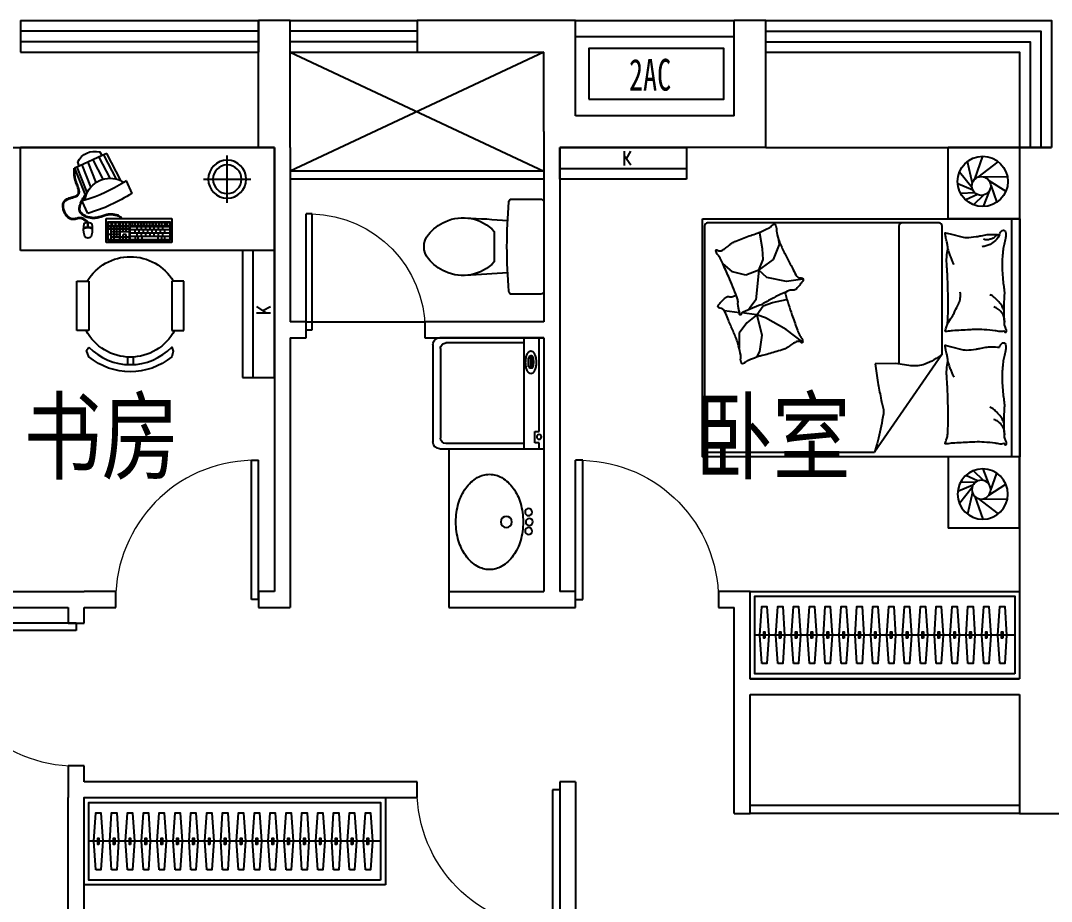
# Model space of a CAD drawing. Extents: x 952153 to 990953, y -827433 to -803533.
# Drawn here: x 955453 to 961953, y -809087 to -803533 of the extents above; entities that cross this region are included whole.
import ezdxf

# ---------------------------------------------------------------- set-up
doc = ezdxf.new("R2010")
doc.units = 0
doc.header["$LTSCALE"] = 1000
doc.header["$MEASUREMENT"] = 0
doc.linetypes.add('HIDDEN', pattern=[7.5, 5, -2.5])
doc.layers.get('0').update_dxf_attribs({"linetype": 'CONTINUOUS'})
for name, color, linetype in [('BATH', 8, 'CONTINUOUS'), ('Elec(电器)', 33, 'CONTINUOUS'), ('Furniture(家具)', 8, 'CONTINUOUS'), ('Lvtry(厨卫)', 136, 'CONTINUOUS'), ('WALL', 2, 'CONTINUOUS'), ('WINDOW', 4, 'CONTINUOUS'), ('家具', 8, 'CONTINUOUS'), ('家具示意', 8, 'CONTINUOUS')]:
    doc.layers.add(name, color=color, linetype=linetype)
doc.layers.add('文字标注', color=121, linetype='CONTINUOUS', lineweight=0)
doc.styles.add('-黑体', font='simhei.ttf', dxfattribs={"width": 0.8})
doc.styles.add('_ZBHZ', font='simhei.ttf', dxfattribs={"width": 0.8})
doc.styles.add('DIM_FONT', font='ZBTXT.shx', dxfattribs={"width": 0.8})

# ---------------------------------------------------------------- blocks, each defined once
blk = doc.blocks.new('TP6')
blk.add_lwpolyline([(20, -300), (200.8, -300, 0.388903), (220.7, -281.7, 0.043619), (220.7, 281.7, 0.388903), (200.8, 300), (20, 300, 0.414214), (0, 280), (0, -280, 0.414214), (20, -300, 0.414214)], format="xyb")
blk.add_lwpolyline([(623.4, 157.5, 0.325454), (314.1, 96.3), (314.1, -96.3, 0.325454), (623.4, -157.5, 0.11195), (728.4, -76.5, 0.35994), (728.4, 76.5, 0.11195)], format="xyb", close=True)
for centre, start, end in [((821.6, -7004.3), 92.61819, 94.72691), ((821.6, 7004.3), 265.27309, 267.38181)]:
    blk.add_arc(centre, 7193.5, start, end)
blk = doc.blocks.new('_E12QMA')
for centre, radius in [((-57.4, -41.7), 22.1), ((0, -37.5), 22.1), ((61.8, -41.7), 22.1), ((0, -181.7), 35.3)]:
    blk.add_circle(centre, radius)
for centre, radius, start, end in [((-30.5, -395.5), 315.5, 106.29491, 125.21186), ((0, -499.9), 424.2, 90, 106.29491), ((0, -499.9), 424.2, 73.70509, 90), ((30.5, -395.5), 315.5, 54.78814, 73.70509), ((-77.1, -329.5), 234.6, 125.21186, 149.59017), ((77.1, -329.5), 234.6, 30.40983, 54.78814), ((-148.3, -287.7), 152.1, 149.59017, 180), ((148.3, -287.7), 152.1, 360, 390.40983), ((-148.3, -287.7), 152.1, 180, 210.40983), ((148.3, -287.7), 152.1, 329.59017, 360), ((-77.1, -245.9), 234.6, 210.40983, 234.78814), ((77.1, -245.9), 234.6, 305.21186, 329.59017), ((-30.5, -179.8), 315.5, 234.78814, 253.70509), ((30.5, -179.8), 315.5, 286.29491, 305.21186), ((0, -75.5), 424.2, 253.70509, 270), ((0, -75.5), 424.2, 270, 286.29491)]:
    blk.add_arc(centre, radius, start, end)
at = {"style": 'DIM_FONT', "width": 0.8, "flags": 9}
for tag in ['XSIZE', 'YSIZE']:
    blk.add_attdef(tag, (0, 0), '', height=0.5, dxfattribs=at)
blk = doc.blocks.new('洗衣机1')
at = {"layer": '家具'}
for p, q in [((400.6, 0), (-299.4, 0)), ((-299.4, -656.6), (-299.4, 0)), ((400.6, 0), (400.6, -656.6)), ((-262.4, -31.1), (-299.4, -31.1)), ((-262.4, -30.4), (-262.4, -56.9)), ((-262.4, -56.9), (-190.3, -56.9)), ((-190.3, -56.9), (-190.3, -30.4)), ((400.6, -31.1), (-190.3, -31.1)), ((-299.4, -125.5), (400.6, -125.5)), ((-266.6, -125.2), (-266.6, -617.7)), ((208, -75.4), (208.1, -85.5)), ((217.1, -83.6), (217.1, -98)), ((273.2, -83.6), (217.1, -83.6)), ((217.1, -98), (273.2, -98)), ((273.2, -98), (273.2, -83.6)), ((287.6, -76.4), (287.6, -85.5)), ((367.9, -125.2), (367.9, -617.7)), ((357.2, -700), (-256, -700)), ((333.2, -652.4), (-231.9, -652.4))]:
    blk.add_line(p, q, dxfattribs=at)
for points in [[(173.5, -81.9, 0.185158), (177.8, -93, 0.102042), (194.7, -105.5, 0.060862), (216.4, -112.4, 0.047173), (245.7, -115.2, 0.047173), (275, -112.4, 0.060862), (296.7, -105.5, 0.102042), (313.6, -93, 0.185158), (317.8, -81.9, 0.185158), (313.6, -70.9, 0.102042), (296.7, -58.4, 0.060862), (275, -51.5, 0.047173), (245.7, -48.7, 0.047173), (216.4, -51.5, 0.060862), (194.7, -58.4, 0.102042), (177.8, -70.9, 0.185158), (173.5, -81.9, 0.185158)], [(287.6, -76.4, 0.259034), (286, -73.4, 0.076276), (276, -69.1, 0.036515), (264.2, -67, 0.026615), (247.8, -66.1, 0.026615), (231.5, -67, 0.036515), (219.7, -69.1, 0.076276), (209.7, -73.4, 0.259034), (208.1, -76.4, 0.078462), (208.3, -77.5, 0.056762)], [(287.6, -85.5, 0.259034), (286, -82.5, 0.076276), (276, -78.3, 0.036515), (264.2, -76.1, 0.026615), (247.8, -75.3, 0.026615), (231.5, -76.1, 0.036515), (219.7, -78.3, 0.076276), (209.7, -82.5, 0.259034), (208.1, -85.5, 0.259034), (209.7, -88.5, 0.056762), (217.1, -92, 0.036515)], [(273.2, -93.4, 0.008736), (276, -92.8, 0.076276), (286, -88.5, 0.259034), (287.6, -85.5, 0.259034)]]:
    blk.add_lwpolyline(points, format="xyb", dxfattribs=at)
blk.add_circle((-224.5, -30.4), 15.2, dxfattribs=at)
for centre, radius, start, end in [((-231.9, -617.7), 34.7, 180, 270), ((333.2, -617.7), 34.7, 270, 0), ((-256, -656.6), 43.4, 180, 270), ((357.2, -656.6), 43.4, 270, 0)]:
    blk.add_arc(centre, radius, start, end, dxfattribs=at)
blk = doc.blocks.new('空调室外机1')
at = {"ltscale": 0.5}
blk.add_lwpolyline([(0, -320), (850, -320), (850, 0), (0, 0)], close=True, dxfattribs=at)
at = {"ltscale": 0.5, "style": '_ZBHZ', "width": 0.65}
blk.add_text('2AC', height=200, dxfattribs=at).set_placement((253.1, -265.4))
blk = doc.blocks.new('*U46')
blk.add_line((-970, -275), (670, -275))
for points in [[(-1000, 0), (700, 0), (700, -550), (-1000, -550)], [(-970, -30), (670, -30), (670, -520), (-970, -520)]]:
    blk.add_lwpolyline(points, close=True)
at = {"elevation": 0}
for points in [[(-874, -95), (-862, -275), (-874, -455), (-906, -455), (-918, -275), (-906, -95)], [(-774, -95), (-762, -275), (-774, -455), (-806, -455), (-818, -275), (-806, -95)], [(-674, -95), (-662, -275), (-674, -455), (-706, -455), (-718, -275), (-706, -95)], [(-574, -95), (-562, -275), (-574, -455), (-606, -455), (-618, -275), (-606, -95)], [(-474, -95), (-462, -275), (-474, -455), (-506, -455), (-518, -275), (-506, -95)], [(-374, -95), (-362, -275), (-374, -455), (-406, -455), (-418, -275), (-406, -95)], [(-274, -95), (-262, -275), (-274, -455), (-306, -455), (-318, -275), (-306, -95)], [(-174, -95), (-162, -275), (-174, -455), (-206, -455), (-218, -275), (-206, -95)], [(-74, -95), (-62, -275), (-74, -455), (-106, -455), (-118, -275), (-106, -95)], [(26, -95), (38, -275), (26, -455), (-6, -455), (-18, -275), (-6, -95)], [(126, -95), (138, -275), (126, -455), (94, -455), (82, -275), (94, -95)], [(226, -95), (238, -275), (226, -455), (194, -455), (182, -275), (194, -95)], [(326, -95), (338, -275), (326, -455), (294, -455), (282, -275), (294, -95)], [(426, -95), (438, -275), (426, -455), (394, -455), (382, -275), (394, -95)], [(526, -95), (538, -275), (526, -455), (494, -455), (482, -275), (494, -95)], [(626, -95), (638, -275), (626, -455), (594, -455), (582, -275), (594, -95)]]:
    blk.add_lwpolyline(points, close=True, dxfattribs=at)
at = {"ltscale": 15, "elevation": 0}
for points in [[(-894, -255), (-886, -255), (-886, -295), (-894, -295)], [(-794, -255), (-786, -255), (-786, -295), (-794, -295)], [(-694, -255), (-686, -255), (-686, -295), (-694, -295)], [(-594, -255), (-586, -255), (-586, -295), (-594, -295)], [(-494, -255), (-486, -255), (-486, -295), (-494, -295)], [(-394, -255), (-386, -255), (-386, -295), (-394, -295)], [(-294, -255), (-286, -255), (-286, -295), (-294, -295)], [(-194, -255), (-186, -255), (-186, -295), (-194, -295)], [(-94, -255), (-86, -255), (-86, -295), (-94, -295)], [(6, -255), (14, -255), (14, -295), (6, -295)], [(106, -255), (114, -255), (114, -295), (106, -295)], [(206, -255), (214, -255), (214, -295), (206, -295)], [(306, -255), (314, -255), (314, -295), (306, -295)], [(406, -255), (414, -255), (414, -295), (406, -295)], [(506, -255), (514, -255), (514, -295), (506, -295)], [(606, -255), (614, -255), (614, -295), (606, -295)]]:
    blk.add_lwpolyline(points, close=True, dxfattribs=at)
blk = doc.blocks.new('*U42')
at = {"linetype": 'HIDDEN', "ltscale": 0.3}
blk.add_line((0, -116.7), (800, -116.7), dxfattribs=at)
for p, q in [((407.6, -137.1), (407.6, -226.7)), ((447.9, -137.6), (407.6, -195.8)), ((445.3, -226.2), (419.6, -178.5))]:
    blk.add_line(p, q)
blk.add_lwpolyline([(800, -50), (0, -50), (0, -250), (800, -250)], close=True, dxfattribs=at)
blk = doc.blocks.new('M_C54TQD')
for p, q in [((0, -52.4), (1500, -52.4)), ((25.8, -508.5), (25.8, -1967.8)), ((853.5, -488.5), (45.8, -488.5)), ((853.5, -488.5), (1471.6, -915.9)), ((45.8, -761.1), (915.3, -761.1)), ((1471.6, -1967.8), (1471.6, -915.9)), ((381, -1368.3), (394.8, -1471.4)), ((777.6, -1368.4), (698.4, -1472.4)), ((394.8, -1471.4), (369, -1593.5)), ((528.4, -1559.3), (508.6, -1470.4)), ((698.4, -1472.4), (623.3, -1602.7)), ((160.8, -1514.4), (136.8, -1517.8)), ((255.4, -1552.2), (160.8, -1514.4)), ((324.3, -1645), (255.4, -1552.2)), ((548.2, -1616.6), (528.4, -1559.3)), ((188.4, -1621), (90.3, -1638.1)), ((257.2, -1617.5), (188.4, -1621)), ((324.3, -1645), (257.2, -1617.5)), ((369, -1593.5), (324.3, -1645)), ((605.5, -1658), (548.2, -1616.6)), ((623.3, -1602.7), (605.5, -1658)), ((90.3, -1638.1), (87, -1644.6)), ((324.3, -1645), (510, -1663.9)), ((324.3, -1645), (355.2, -1727.5)), ((510, -1663.9), (559.9, -1700)), ((605.5, -1658), (593.7, -1752.2)), ((605.5, -1658), (734, -1626.4)), ((605.5, -1658), (654.9, -1721.3)), ((734, -1626.4), (836.8, -1640.3)), ((836.8, -1640.3), (872.8, -1660.3)), ((355.2, -1727.5), (334.6, -1810)), ((559.9, -1700), (572, -1708.6)), ((654.9, -1721.3), (720.1, -1768.7)), ((334.6, -1810), (281, -1872.6)), ((591.9, -1766.9), (580, -1861.5)), ((720.1, -1768.7), (813, -1768.7)), ((45.8, -1987.8), (1451.6, -1987.8))]:
    blk.add_line(p, q)
blk.add_lwpolyline([(0, -2000), (0, 0), (1500, 0), (1500, -2000)], close=True)
for points in [[(101, -126.8, -0.263368), (73, -108, -0.494818), (82.2, -89.3, -0.049225), (99.9, -87.5, -0.036831), (123.5, -89.3, -0.031893), (161.5, -97.4, 0.035782), (195.4, -104.4, 0.032941), (285.1, -110.3, 0.026564), (396.3, -104.4, 0.017905), (433.8, -99, -0.033397), (454, -96.8, -0.03204), (491.1, -97.5, 0.018442), (555.4, -100.5, 0.010837), (620.2, -99.8, 0.014624), (668.1, -96.8, 0.111249), (690.6, -89.5, -0.153708), (707.5, -85.5, -0.076444), (715, -87.2, -0.215512), (716.9, -89.3, -0.585858), (714.3, -92.3, 0.363489), (709.4, -94.9, 0.191716), (709.4, -106.4, -0.129675), (711.3, -123, -0.01735), (708.3, -139.8, 0.019326), (705.7, -154.9, 0.018818), (699, -223.3, 0.021828), (698.1, -282.6, 0.006204), (699.5, -316.4, 0.001963), (705.7, -423.3, 0.028341), (709.9, -459.4, -0.117014), (709.4, -468.3, -0.36606), (708, -469.3, -0.03973), (694.4, -466.5, -0.048309), (680.6, -461, 0.062981), (670, -457.1, 0.04058), (646.6, -453.7, 0.014345), (579.8, -451.4, 0.005484), (454.4, -452.2, 0.007153), (358.2, -455.2, 0.008762), (315.7, -457.9, -0.008153), (270, -460.8, -0.06251), (212.9, -456.4, 0.078669), (167.3, -454.4, 0.047825), (144.9, -459.1, -0.034494), (114.1, -466.5, -0.023571), (88.8, -469.5, -0.510228), (87.8, -468.3), (95.3, -438.3), (116, -355.7, 0.073041), (118, -336.2, 0.023305), (112.2, -275, 0.018299), (108.2, -252.2, -0.01097), (100.8, -214.2, -0.042281), (97.9, -179.9, -0.027201), (100.8, -126.5)], [(100.8, -126.8, -0.077379), (135.6, -152.1, -0.077379), (161.1, -186.8, -0.047525), (171, -211.5, -0.047525), (176.1, -237.5)], [(574.8, -100.6, 0.027842), (551.1, -111.2, 0.048685), (538.5, -119.3, 0.023666), (510.6, -143.6, 0.031223), (491.6, -164.3, 0.046801), (486.5, -172, 0.023191), (478.4, -188.7)], [(656.8, -94.9, 0.088153), (622.3, -98.4, 0.088153), (591.1, -113.7, 0.077547), (569.5, -135.3, 0.077547), (555.4, -162.4)], [(810.2, -126.8, -0.263368), (782.3, -108, -0.494818), (791.4, -89.3, -0.049225), (809.1, -87.5, -0.036831), (832.8, -89.3, -0.031893), (870.7, -97.4, 0.035782), (904.6, -104.4, 0.032941), (994.3, -110.3, 0.026564), (1105.5, -104.4, 0.017905), (1143, -99, -0.033397), (1163.3, -96.8, -0.03204), (1200.3, -97.5, 0.018442), (1264.7, -100.5, 0.010837), (1329.4, -99.8, 0.014624), (1377.3, -96.8, 0.111249), (1399.9, -89.5, -0.153708), (1416.8, -85.5, -0.076444), (1424.2, -87.2, -0.215512), (1426.2, -89.3, -0.585858), (1423.5, -92.3, 0.363489), (1418.6, -94.9, 0.191716), (1418.6, -106.4, -0.129675), (1420.5, -123, -0.01735), (1417.5, -139.8, 0.019326), (1414.9, -154.9, 0.018818), (1408.3, -223.3, 0.021828), (1407.4, -282.6, 0.006204), (1408.8, -316.4, 0.001963), (1414.9, -423.3, 0.028341), (1419.2, -459.4, -0.117014), (1418.6, -468.3, -0.36606), (1417.2, -469.3, -0.03973), (1403.6, -466.5, -0.048309), (1389.9, -461, 0.062981), (1379.2, -457.1, 0.04058), (1355.8, -453.7, 0.014345), (1289.1, -451.4, 0.005484), (1163.6, -452.2, 0.007153), (1067.5, -455.2, 0.008762), (1024.9, -457.9, -0.008153), (979.2, -460.8, -0.06251), (922.1, -456.4, 0.078669), (876.5, -454.4, 0.047825), (854.1, -459.1, -0.034494), (823.4, -466.5, -0.023571), (798, -469.5, -0.510228), (797.1, -468.3), (804.6, -438.3), (825.2, -355.7, 0.073041), (827.2, -336.2, 0.023305), (821.5, -275, 0.018299), (817.4, -252.2, -0.01097), (810.1, -214.2, -0.042281), (807.2, -179.9, -0.027201), (810.1, -126.5)], [(1284.1, -100.6, 0.027842), (1260.3, -111.2, 0.048685), (1247.8, -119.3, 0.023666), (1219.8, -143.6, 0.031223), (1200.8, -164.3, 0.046801), (1195.7, -172, 0.023191), (1187.7, -188.7)], [(1366.1, -94.9, 0.088153), (1331.5, -98.4, 0.088153), (1300.3, -113.7, 0.077547), (1278.7, -135.3, 0.077547), (1264.7, -162.4)], [(99.3, -142.8, -0.05369), (113.5, -155.8, -0.070312), (121.6, -168.1, -0.015448), (125.4, -176.6, -0.013244), (129.1, -186.8, -0.082127), (132.1, -204.9, -0.064164), (129.1, -228.1)], [(660.6, -455.2, 0.016108), (621.7, -429, 0.024599), (594.9, -413.9, 0.009477), (545.8, -390.6, 0.015937), (516, -378.3, 0.072521), (499.6, -374.7, 0.033339), (463.4, -374.5)], [(191.4, -453.7, 0.009729), (218.7, -444.6, 0.009729), (245.6, -434.6, 0.007971), (267.3, -425.5, 0.007971), (288.8, -415.8)], [(900.6, -453.7, 0.009729), (927.9, -444.6, 0.009729), (954.8, -434.6, 0.007971), (976.6, -425.5, 0.007971), (998, -415.8)], [(853.5, -488.5, -0.085272), (916.8, -598.6, -0.124044), (926, -686.2), (912.4, -781.6), (914.1, -911.7)], [(914.1, -911.7, 0.007867), (1031.7, -893.9, 0.009508), (1128.5, -875.9, 0.006616), (1193.5, -861.5, -0.023828), (1211.7, -858.2, -0.080713), (1230.3, -858.7, -0.009591), (1382.9, -890.6, -0.013133), (1416.4, -899.2, -0.007859), (1471.6, -915.9)], [(464, -1480.4, 0.025626), (475.6, -1477.6, 0.0108), (604.9, -1436, 0.00456), (692.4, -1404.8, 0.01125), (727.5, -1391, 0.069394), (746.3, -1379.9, -0.079756), (762.9, -1370.5, -0.106399), (777.6, -1368.4, -0.328642), (781.6, -1371.8, -0.299547), (779.2, -1378.3, 0.189917), (773.7, -1387.1, 0.033518), (772.5, -1397.4, 0.075627), (773, -1402, 0.053489), (776, -1409.8, 0.017838), (788.1, -1431.8, 0.038394), (805.3, -1456.1, -0.059529), (815.7, -1472.2, -0.035943), (826.3, -1498.4, -0.011245), (851.9, -1584.7, -0.006203), (862.2, -1624.3, 0.010783), (868.3, -1647, 0.019485), (872.8, -1660.3, 0.005062), (892.4, -1710.5, 0.101392), (909.1, -1735.8, -0.223768), (914, -1749.2, -0.25558), (910.9, -1753.8, -0.081563), (895.2, -1758.9, -0.071805), (878.1, -1759, 0.069985), (860.5, -1759.1, 0.03546), (801, -1772.1, 0.029432), (732, -1796.8, 0.001554), (698.6, -1811.2, -0.00152), (664.5, -1825.8, -0.004735), (629.3, -1840.5, 0.00382), (585.5, -1858.6, 0.296001), (563.6, -1890.9, -0.649774), (542.2, -1899.9, -0.02319), (537.7, -1895.3, 0.0288), (534, -1891.6, 0.005727), (527.4, -1885.8, -0.004358), (518.8, -1878.2, -0.027528), (501.8, -1861.4, -0.046214), (493.2, -1849.9, -0.194121), (490.4, -1833.2, 0.133719), (489.3, -1809.2, 0.005779), (481.8, -1787.2, 0.008882)]]:
    blk.add_lwpolyline(points, format="xyb")
blk.add_lwpolyline([(58.1, -1583.2, 0.101392), (39.5, -1559.2, -0.223768), (33.6, -1546.2, -0.25558), (36.4, -1541.4, -0.081563), (51.6, -1535.1, -0.071805), (68.7, -1533.7, 0.069985), (86.2, -1532.2, 0.03546), (144.5, -1514.8, 0.029432), (211.5, -1484.8, 0.001554), (243.6, -1467.9, -0.00152), (276.5, -1450.7, -0.004735), (310.5, -1433.4, 0.00382), (352.7, -1412, 0.296001), (372.1, -1378.1, -0.649774), (392.8, -1367.5, -0.02319), (397.6, -1371.7, 0.0288), (401.6, -1375.1, 0.005727), (408.6, -1380.4, -0.004358), (417.8, -1387.3, -0.027528), (436, -1402.8, -0.046214), (445.5, -1413.5, -0.194121), (449.5, -1430, 0.133719), (452.5, -1453.8, 0.011505), (471.2, -1496.2, 0.008882), (497.5, -1550, 0.012426), (534.6, -1618.4, -0.033612), (547.3, -1644.2), (570.3, -1700.5), (588.1, -1744, 0.224341), (602.6, -1757.3, -0.722772), (602.8, -1766.1, -0.103513), (599, -1766.6, 0.053465), (591.8, -1766.9, 0.030109), (568.7, -1771.5, -0.031436), (546.6, -1775.9, -0.05324), (531.5, -1776.4, 0.05518), (516.9, -1776.8, 0.056271), (491.6, -1783.4, 0.0108), (365.9, -1834.8, 0.00456), (281, -1872.6, 0.01125), (247.1, -1889, 0.069394), (229.2, -1901.6, -0.079756), (213.3, -1912.2, -0.106399), (198.9, -1915.4, -0.328642), (194.6, -1912.4, -0.299547), (196.5, -1905.7, 0.189917), (201.3, -1896.5, 0.033518), (201.7, -1886.2, 0.075627), (200.8, -1881.6, 0.053489), (197.3, -1874, 0.017838), (183.5, -1853, 0.038394), (164.5, -1830.2, -0.059529), (152.9, -1814.9, -0.035943), (140.3, -1789.6, -0.011245), (108.1, -1705.4, -0.006203), (94.9, -1666.8, 0.010783), (87, -1644.6, 0.019485), (81.6, -1631.7, 0.005062)], format="xyb", close=True)
for centre, start, end in [((45.8, -508.5), 90, 180), ((45.8, -741.1), 180, 270), ((45.8, -1967.8), 180, 270), ((1451.6, -1967.8), 270, 360)]:
    blk.add_arc(centre, 20, start, end)
at = {"style": 'DIM_FONT', "width": 0.8, "flags": 9}
for tag in ['XSIZE', 'YSIZE']:
    blk.add_attdef(tag, (0, 0), '', height=0.5, dxfattribs=at)
blk = doc.blocks.new('A$C332848BE')
for p, q in [((450, 450), (0, 450)), ((0, 0), (0, 450)), ((167.5, 250.9), (218.3, 394.3)), ((450, 450), (450, 0)), ((151.7, 222.8), (121.1, 361.8)), ((188, 263.3), (315.3, 360.4)), ((149.9, 194.7), (70.1, 294.5)), ((223, 264.9), (372.5, 267.9)), ((155, 180.3), (59.5, 220.2)), ((256.5, 241.7), (363.2, 173.9)), ((267.2, 212), (305.2, 103.8)), ((168.1, 163.3), (77.8, 159.9)), ((184.1, 152.9), (109.9, 119.2)), ((223, 149.8), (158.1, 88.7)), ((257.5, 174.5), (220.8, 77.3)), ((450, 0), (0, 0))]:
    blk.add_line(p, q)
for centre, radius in [((217.3, 235.7), 158.5), ((207.9, 207.4), 59.4)]:
    blk.add_circle(centre, radius)
blk = doc.blocks.new('A$C6C2E2F88')
at = {"layer": '家具示意'}
for p, q in [((357.8, 434.3), (456, 624.6)), ((387.4, 445.1), (475.4, 615.7)), ((433, 451.1), (509.8, 600)), ((456, 624.6), (488.7, 609.7)), ((481.3, 444.4), (551.7, 580.9)), ((488.7, 609.7), (505.2, 635.8)), ((488.7, 609.7), (650.3, 535.9)), ((530.2, 422), (587.2, 564.7)), ((566.9, 390), (629.1, 545.6)), ((592.2, 351.6), (663.5, 529.9)), ((682.9, 521), (603.5, 322.2)), ((650.3, 535.9), (659.2, 565.6)), ((650.3, 535.9), (682.9, 521)), ((278.2, 344.1), (318.1, 433.3)), ((588.6, 205.3), (628, 291.7)), ((0, 170), (0, 0)), ((460, 170), (0, 170)), ((10, 145), (10, 15)), ((450, 145), (10, 145)), ((450, 15), (450, 145)), ((460, 0), (460, 170)), ((15, 140), (15, 120)), ((35, 140), (15, 140)), ((35, 120), (15, 120)), ((15, 112), (15, 20)), ((295, 112), (15, 112)), ((15, 89), (295, 89)), ((35, 140), (35, 120)), ((128.7, 140), (50, 140)), ((50, 140), (50, 120)), ((128.7, 120), (50, 120)), ((51.7, 89), (51.7, 66)), ((65.7, 112), (65.7, 89)), ((69.7, 120), (69.7, 140)), ((81.4, 89), (81.4, 66)), ((89.3, 120), (89.3, 140)), ((95.4, 112), (95.4, 89)), ((109, 120), (109, 140)), ((111.2, 89), (111.2, 66)), ((125.2, 112), (125.2, 89)), ((128.7, 120), (128.7, 140)), ((134.7, 120), (134.7, 140)), ((210.3, 140), (134.7, 140)), ((210.3, 120), (134.7, 120)), ((141, 89), (141, 66)), ((154.3, 120), (154.3, 140)), ((155, 112), (155, 89)), ((170.8, 89), (170.8, 66)), ((174, 120), (174, 140)), ((184.8, 112), (184.8, 89)), ((193.7, 120), (193.7, 140)), ((200.6, 89), (200.6, 66)), ((210.3, 120), (210.3, 140)), ((214.6, 112), (214.6, 89)), ((216.3, 120), (216.3, 140)), ((295, 140), (216.3, 140)), ((295, 120), (216.3, 120)), ((230.3, 89), (230.3, 66)), ((236, 120), (236, 140)), ((244.3, 112), (244.3, 89)), ((255.7, 120), (255.7, 140)), ((260.1, 89), (260.1, 66)), ((275.3, 120), (275.3, 140)), ((295, 140), (295, 120)), ((295, 112), (295, 20)), ((362, 140), (298, 140)), ((298, 140), (298, 120)), ((362, 120), (298, 120)), ((298, 112), (298, 20)), ((362, 112), (298, 112)), ((298, 93.6), (362, 93.6)), ((298, 75.2), (362, 75.2)), ((319.3, 120), (319.3, 140)), ((319.3, 75.2), (319.3, 112)), ((340.7, 120), (340.7, 140)), ((340.7, 75.2), (340.7, 112)), ((362, 120), (362, 140)), ((362, 20), (362, 112)), ((445, 140), (365, 140)), ((365, 120), (365, 140)), ((445, 120), (365, 120)), ((365, 20), (365, 112)), ((445, 112), (365, 112)), ((365, 93.6), (445, 93.6)), ((365, 75.2), (425, 75.2)), ((368.6, 134), (368.6, 136.5)), ((368.6, 136.5), (375.9, 136.5)), ((375.9, 134), (368.6, 134)), ((375.9, 136.5), (375.9, 134)), ((385, 38.4), (385, 112)), ((391.7, 120), (391.7, 140)), ((395.3, 134), (395.3, 136.5)), ((395.3, 136.5), (402.6, 136.5)), ((402.6, 134), (395.3, 134)), ((402.6, 136.5), (402.6, 134)), ((405, 20), (405, 112)), ((418.3, 120), (418.3, 140)), ((422, 134), (422, 136.5)), ((422, 136.5), (429.3, 136.5)), ((429.3, 134), (422, 134)), ((425, 20), (425, 112)), ((429.3, 136.5), (429.3, 134)), ((445, 120), (445, 140)), ((445, 20), (445, 112)), ((586.2, 109.5), (586.2, 141.5)), ((589.2, 109.5), (589.2, 141.5)), ((10, 15), (450, 15)), ((15, 66), (295, 66)), ((15, 43), (295, 43)), ((15, 20), (295, 20)), ((52.3, 43), (52.3, 20)), ((65.7, 66), (65.7, 43)), ((72.3, 43), (72.3, 20)), ((95.4, 66), (95.4, 43)), ((99, 43), (99, 20)), ((125.2, 66), (125.2, 43)), ((155, 66), (155, 43)), ((184.8, 66), (184.8, 43)), ((211, 43), (211, 20)), ((214.6, 66), (214.6, 43)), ((237.7, 43), (237.7, 20)), ((244.3, 66), (244.3, 43)), ((257.7, 43), (257.7, 20)), ((298, 38.4), (362, 38.4)), ((298, 20), (362, 20)), ((319.3, 20), (319.3, 56.8)), ((319.3, 56.8), (340.7, 56.8)), ((340.7, 20), (340.7, 56.8)), ((365, 56.8), (445, 56.8)), ((365, 38.4), (425, 38.4)), ((365, 20), (445, 20)), ((0, 0), (460, 0))]:
    blk.add_line(p, q, dxfattribs=at)
for centre, radius, start, end in [((538.8, 505.7), 134.4, 26.43159, 104.50074), ((433, 273.8), 177.2, 115.08845, 123.29204), ((433, 273.8), 177.2, 15.84388, 115.08845), ((939.2, 1382.9), 1134.7, 236.81182, 237.86994), ((939.2, 1382.9), 1134.7, 237.86994, 253.06239), ((899.8, 1296.5), 1134.7, 236.84987, 254.08246), ((433, 273.8), 177.2, 7.64029, 15.84388), ((939.2, 1382.9), 1134.7, 253.06239, 254.08246), ((744.2, 94.9), 186.6, 168.55689, 193.44757), ((587.7, 42.2), 64.3, 62.12383, 117.87617), ((587.7, 42.2), 67.3, 91.27686, 116.43153), ((571.1, 129.9), 10, 100.71509, 168.55689), ((587.7, 42.2), 99.3, 79.28491, 100.71509), ((587.7, 42.2), 67.3, 63.56847, 88.72314), ((604.3, 129.9), 10, 11.44311, 79.28491), ((431.1, 94.9), 186.6, 346.55243, 11.44311), ((587.7, 57.1), 25.6, 192.68038, 347.31962)]:
    blk.add_arc(centre, radius, start, end, dxfattribs=at)
for points, knots in [([(587.2, 143.7), (592.3, 148.3), (597.6, 152.9), (608.2, 161.3), (613.7, 165.1), (623.1, 170.1), (626.9, 171.7), (632.6, 173.3), (634.5, 173.7), (637.7, 174.2), (639.1, 174.4), (642, 174.5), (643.4, 174.5), (647.7, 174.4), (650.5, 174.1), (656.2, 173.1), (659.1, 172.5), (666.4, 170.8), (670.9, 169.5), (679.7, 167.5), (684, 166.6), (690.3, 166.1), (692.2, 166), (695.5, 166.1), (696.8, 166.2), (701.5, 166.8), (704.8, 167.7), (711.4, 170.4), (714.6, 172.2), (720.9, 176.5), (723.9, 179), (733, 187.8), (738.6, 195.1), (748.1, 211.2), (751.9, 220.1), (757.5, 237.9), (759.1, 247), (759.5, 261), (759.1, 266.2), (757, 275.9), (755.4, 280.4), (752.4, 285.4), (751.7, 286.6), (750.1, 288.7), (749.3, 289.7), (746.5, 292.6), (744.5, 294.4), (740, 297.8), (737.5, 299.3), (729.3, 303.8), (723, 306.3), (709.9, 310.9), (703, 312.9), (689.6, 316.9), (683, 318.9), (672.9, 322.7), (669.2, 324.3), (663, 327.7), (660.5, 329.3), (656.6, 332.5), (655.2, 334), (653.1, 336.6), (652.3, 337.7), (651, 339.9), (650.4, 341.1), (649, 344.8), (648.4, 347.3), (647.8, 352.7), (647.7, 355.4), (648.1, 361.1), (648.5, 364.1), (650.2, 373.2), (652, 379.7), (656.4, 392.9), (659, 399.8), (664.1, 413.5), (666.7, 420.3), (670, 430.2), (671, 433.2), (672.7, 439.2), (673.5, 442.2), (675.6, 451), (676.7, 456.7), (679.2, 473.7), (679.8, 484.6), (680.1, 501.5), (680.1, 507.7), (680, 513.8)], [0, 0, 0, 0, 18.799562, 18.799562, 37.599123, 37.599123, 49.848351, 49.848351, 55.477294, 55.477294, 59.685352, 59.685352, 63.89341, 63.89341, 72.309527, 72.309527, 80.725643, 80.725643, 94.051618, 94.051618, 107.377593, 107.377593, 113.652762, 113.652762, 118.046775, 118.046775, 129.16993, 129.16993, 140.293086, 140.293086, 151.416241, 151.416241, 174.692741, 174.692741, 197.969241, 197.969241, 221.245741, 221.245741, 236.248425, 236.248425, 251.251108, 251.251108, 255.661667, 255.661667, 260.072226, 260.072226, 268.893345, 268.893345, 277.714463, 277.714463, 296.396354, 296.396354, 315.078244, 315.078244, 333.760135, 333.760135, 345.970968, 345.970968, 355.998234, 355.998234, 362.995963, 362.995963, 367.636565, 367.636565, 372.277166, 372.277166, 381.438127, 381.438127, 390.599087, 390.599087, 399.760047, 399.760047, 418.320442, 418.320442, 436.880837, 436.880837, 455.441233, 455.441233, 463.908402, 463.908402, 472.375571, 472.375571, 489.309909, 489.309909, 523.178586, 523.178586, 542.475868, 542.475868, 542.475868, 542.475868]), ([(592.1, 141.4), (597, 145.7), (601.8, 149.9), (611, 157.1), (615.3, 160.1), (623.1, 164.5), (626.6, 166.1), (632.6, 168.2), (635.2, 168.8), (638.8, 169.3), (639.7, 169.4), (642.6, 169.6), (644.6, 169.5), (648.7, 169.2), (650.7, 169), (654.9, 168.2), (657.1, 167.8), (663.1, 166.4), (667.1, 165.4), (674.6, 163.5), (677.9, 162.8), (684.7, 161.6), (688.2, 161.1), (693.4, 161), (695.3, 161), (698.9, 161.4), (700.6, 161.6), (704, 162.4), (705.7, 162.9), (712.2, 165.1), (716.9, 167.6), (725.8, 173.9), (730.1, 177.7), (738, 186.3), (741.6, 191.1), (748.3, 201.4), (751.2, 206.9), (756.4, 218.2), (758.5, 224), (761.9, 235.8), (763.1, 241.8), (764.4, 253.4), (764.6, 259.2), (763.6, 270.1), (762.4, 275.3), (759.7, 282.5), (758.6, 284.8), (756.4, 288.5), (755.4, 290), (753.1, 292.9), (751.9, 294.3), (748, 298.1), (745, 300.4), (737.2, 305.4), (732.2, 307.9), (721.4, 312.3), (715.8, 314.2), (704.5, 317.7), (698.9, 319.3), (688, 322.6), (682.7, 324.3), (674.6, 327.4), (671.4, 328.8), (665.8, 331.8), (663.3, 333.5), (660.1, 336.1), (659.2, 337.1), (657.8, 338.7), (657.3, 339.3), (656.4, 340.6), (656, 341.3), (655.2, 342.7), (654.9, 343.4), (654, 345.8), (653.6, 347.4), (653, 351), (652.8, 352.9), (652.8, 356.9), (652.9, 359), (653.7, 365.7), (654.8, 370.7), (657.7, 381.1), (659.6, 386.6), (663.6, 397.8), (665.7, 403.6), (669.3, 413.1), (670.7, 416.8), (673.1, 423.8), (674.2, 427), (675.9, 432.4), (676.6, 434.6), (677.8, 439), (678.4, 441.2), (680, 447.7), (680.8, 451.9), (683, 464.5), (683.9, 472.7), (685.3, 494.5), (685.1, 507.8), (684.9, 521.1)], [1.931725, 1.931725, 1.931725, 1.931725, 19.71024, 19.71024, 35.134556, 35.134556, 47.432363, 47.432363, 56.272423, 56.272423, 59.54149, 59.54149, 66.079623, 66.079623, 72.617756, 72.617756, 79.155889, 79.155889, 91.154885, 91.154885, 101.093182, 101.093182, 111.031478, 111.031478, 116.460985, 116.460985, 121.485576, 121.485576, 126.510167, 126.510167, 141.20371, 141.20371, 155.897253, 155.897253, 170.590796, 170.590796, 185.28434, 185.28434, 199.977883, 199.977883, 214.671426, 214.671426, 229.364969, 229.364969, 244.058512, 244.058512, 251.391566, 251.391566, 256.732702, 256.732702, 262.073837, 262.073837, 272.756108, 272.756108, 288.204107, 288.204107, 303.652106, 303.652106, 319.100106, 319.100106, 334.548105, 334.548105, 345.454369, 345.454369, 356.360633, 356.360633, 361.894987, 361.894987, 365.361224, 365.361224, 368.82746, 368.82746, 372.293697, 372.293697, 379.596356, 379.596356, 386.899014, 386.899014, 394.201673, 394.201673, 409.771935, 409.771935, 425.342197, 425.342197, 440.912459, 440.912459, 450.999629, 450.999629, 459.675979, 459.675979, 465.748145, 465.748145, 471.820312, 471.820312, 483.964645, 483.964645, 508.253312, 508.253312, 550.069326, 550.069326, 550.069326, 550.069326]), ([(349.5, 170), (362.6, 187.3), (370.6, 189.7), (389.1, 194.7), (399.6, 197.1), (414.7, 199.2), (419.4, 199.7), (427.7, 200), (431.4, 200), (437.4, 199.6), (439.8, 199.4), (444.5, 198.8), (446.9, 198.4), (454, 197.1), (458.7, 195.9), (472.2, 192.1), (481.1, 189.1), (499.2, 183.2), (508.6, 180.3), (522.7, 177.3), (527.3, 176.5), (536, 175.3), (540.3, 175), (554.7, 174.6), (565.1, 175.6), (585.6, 179.6), (595.6, 182.8), (611.2, 189.8), (617.2, 193.3), (626.8, 200.4), (630.6, 203.9), (635.4, 209.7), (636.8, 211.7), (639.5, 216.2), (640.7, 218.7), (642.5, 224), (643.2, 226.7), (644.3, 234.1), (644.4, 238.8), (643.5, 248.4), (642.5, 253.4), (639.7, 263.5), (637.9, 268.6), (631.4, 284.5), (625.7, 295.6), (615.2, 314.2), (610.7, 321.7), (606.2, 329.1)], [0.275808, 0.275808, 0.275808, 0.275808, 24.067555, 24.067555, 56.307513, 56.307513, 71.071237, 71.071237, 82.794805, 82.794805, 90.521159, 90.521159, 98.247513, 98.247513, 113.700221, 113.700221, 142.151154, 142.151154, 170.602086, 170.602086, 183.588955, 183.588955, 195.23744, 195.23744, 222.409198, 222.409198, 249.580957, 249.580957, 269.207454, 269.207454, 285.208602, 285.208602, 293.184931, 293.184931, 302.693087, 302.693087, 312.201243, 312.201243, 327.763573, 327.763573, 343.325903, 343.325903, 358.888233, 358.888233, 390.653992, 390.653992, 411.559998, 411.559998, 411.559998, 411.559998]), ([(355.8, 170), (357.1, 171.6), (358.3, 173), (362, 177), (364.2, 179), (367.7, 181.8), (369.1, 182.8), (371.8, 184.3), (373.1, 184.9), (375.6, 185.8), (376.9, 186.2), (378.7, 186.7), (379.3, 186.9), (380.3, 187.2), (380.8, 187.3), (382.4, 187.7), (383.4, 188), (386.6, 188.8), (388.6, 189.3), (394.9, 190.8), (399, 191.7), (411.1, 193.9), (419, 194.8), (429.9, 195), (433, 194.9), (438.3, 194.5), (440.6, 194.3), (447.3, 193.3), (451.6, 192.4), (460.4, 190.3), (464.9, 189), (473.9, 186.2), (478.5, 184.7), (491, 180.6), (499, 178), (514.3, 173.9), (521.6, 172.3), (532.1, 170.8), (535.3, 170.4), (540.5, 170), (542.6, 169.9), (549.2, 169.8), (553.9, 169.9), (566.4, 170.8), (574.3, 172.1), (589.8, 175.8), (597.3, 178.3), (611.5, 184.3), (618.1, 187.9), (628, 194.9), (631.6, 198), (636.6, 203.3), (638.2, 205.2), (640.7, 208.6), (641.6, 210), (643.3, 212.8), (644.1, 214.3), (646.1, 218.8), (647.1, 221.8), (648.6, 228.1), (649, 231.3), (649.3, 237.7), (649.2, 241), (648.4, 249.5), (647.3, 254.7), (644.4, 265.4), (642.4, 270.8), (638, 281.7), (635.4, 287.2), (628.6, 300.7), (624, 308.8), (616.4, 321.9), (613.5, 326.8), (610.5, 331.7)], [1.794737, 1.794737, 1.794737, 1.794737, 4.340011, 4.340011, 9.758947, 9.758947, 14.015114, 14.015114, 18.271281, 18.271281, 22.527447, 22.527447, 24.13165, 24.13165, 25.735853, 25.735853, 28.944258, 28.944258, 35.361068, 35.361068, 48.19469, 48.19469, 73.861932, 73.861932, 84.279576, 84.279576, 92.130886, 92.130886, 106.909868, 106.909868, 121.68885, 121.68885, 136.467832, 136.467832, 161.092405, 161.092405, 181.592394, 181.592394, 189.981221, 189.981221, 195.430603, 195.430603, 207.246608, 207.246608, 227.325201, 227.325201, 247.403793, 247.403793, 267.482386, 267.482386, 281.085462, 281.085462, 288.538162, 288.538162, 293.465442, 293.465442, 298.392722, 298.392722, 308.247282, 308.247282, 318.101842, 318.101842, 327.956402, 327.956402, 343.666384, 343.666384, 359.376366, 359.376366, 375.086349, 375.086349, 397.824415, 397.824415, 411.559998, 411.559998, 411.559998, 411.559998])]:
    blk.add_open_spline(points, degree=3, knots=knots, dxfattribs=at)
blk = doc.blocks.new('A$C7D7A3CEF')
at = {"layer": '家具示意'}
for p, q in [((152.8, 299.9), (152.8, 0)), ((300, 150), (0, 150))]:
    blk.add_line(p, q, dxfattribs=at)
for radius in [120, 90]:
    blk.add_circle((150, 150), radius, dxfattribs=at)
blk = doc.blocks.new('A$C6465327B')
at = {"layer": '家具示意'}
for p, q in [((0, 260), (0, 572.3)), ((0, 572.3), (76.2, 572.3)), ((76.2, 572.3), (76.2, 260)), ((674.7, 572.3), (598.5, 572.3)), ((598.5, 572.3), (598.5, 260)), ((674.7, 260), (674.7, 572.3)), ((76.2, 260), (0, 260)), ((598.5, 260), (674.7, 260)), ((319.3, 92.9), (319.3, 45.3)), ((355.4, 92.9), (355.4, 45.3))]:
    blk.add_line(p, q, dxfattribs=at)
blk.add_lwpolyline([(598.7, 155.5, -0.423227), (76, 155.5), (68.1, 129.3), (76, 94.4, 0.361278), (598.7, 94.4), (614.5, 134.5)], format="xyb", close=True, dxfattribs=at)
for start, end in [(31.07619, 148.92381), (208.05345, 331.94655)]:
    blk.add_arc((337.3, 408.9), 316.6, start, end, dxfattribs=at)
blk = doc.blocks.new('A$C5FB555B2')
at = {"layer": '家具示意'}
for p, q in [((650, 1600), (0, 1600)), ((0, 0), (0, 1600)), ((650, 0), (650, 1600)), ((650, 0), (0, 0))]:
    blk.add_line(p, q, dxfattribs=at)
at = {"xscale": 0.9, "yscale": 0.9, "zscale": 0.9, "rotation": 90}
blk.add_blockref('A$C6C2E2F88', (600.1, 646.5), dxfattribs=at)
at = {"rotation": 90}
for name, p in [('A$C6465327B', (1414.3, 570.8)), ('A$C7D7A3CEF', (350, 147.2))]:
    blk.add_blockref(name, p, dxfattribs=at)
blk = doc.blocks.new('*U45')
at = {"linetype": 'HIDDEN', "ltscale": 0.3}
blk.add_line((0, -116.7), (800, -116.7), dxfattribs=at)
for p, q in [((407.6, -137.1), (407.6, -226.7)), ((447.9, -137.6), (407.6, -195.8)), ((445.3, -226.2), (419.6, -178.5))]:
    blk.add_line(p, q)
blk.add_lwpolyline([(800, -50), (0, -50), (0, -250), (800, -250)], close=True, dxfattribs=at)
blk = doc.blocks.new('*U40')
blk.add_line((-970, -275), (870, -275))
for points in [[(-1000, 0), (900, 0), (900, -550), (-1000, -550)], [(-970, -30), (870, -30), (870, -520), (-970, -520)]]:
    blk.add_lwpolyline(points, close=True)
at = {"elevation": 0}
for points in [[(-874, -95), (-862, -275), (-874, -455), (-906, -455), (-918, -275), (-906, -95)], [(-774, -95), (-762, -275), (-774, -455), (-806, -455), (-818, -275), (-806, -95)], [(-674, -95), (-662, -275), (-674, -455), (-706, -455), (-718, -275), (-706, -95)], [(-574, -95), (-562, -275), (-574, -455), (-606, -455), (-618, -275), (-606, -95)], [(-474, -95), (-462, -275), (-474, -455), (-506, -455), (-518, -275), (-506, -95)], [(-374, -95), (-362, -275), (-374, -455), (-406, -455), (-418, -275), (-406, -95)], [(-274, -95), (-262, -275), (-274, -455), (-306, -455), (-318, -275), (-306, -95)], [(-174, -95), (-162, -275), (-174, -455), (-206, -455), (-218, -275), (-206, -95)], [(-74, -95), (-62, -275), (-74, -455), (-106, -455), (-118, -275), (-106, -95)], [(26, -95), (38, -275), (26, -455), (-6, -455), (-18, -275), (-6, -95)], [(126, -95), (138, -275), (126, -455), (94, -455), (82, -275), (94, -95)], [(226, -95), (238, -275), (226, -455), (194, -455), (182, -275), (194, -95)], [(326, -95), (338, -275), (326, -455), (294, -455), (282, -275), (294, -95)], [(426, -95), (438, -275), (426, -455), (394, -455), (382, -275), (394, -95)], [(526, -95), (538, -275), (526, -455), (494, -455), (482, -275), (494, -95)], [(626, -95), (638, -275), (626, -455), (594, -455), (582, -275), (594, -95)], [(726, -95), (738, -275), (726, -455), (694, -455), (682, -275), (694, -95)], [(826, -95), (838, -275), (826, -455), (794, -455), (782, -275), (794, -95)]]:
    blk.add_lwpolyline(points, close=True, dxfattribs=at)
at = {"ltscale": 15, "elevation": 0}
for points in [[(-894, -255), (-886, -255), (-886, -295), (-894, -295)], [(-794, -255), (-786, -255), (-786, -295), (-794, -295)], [(-694, -255), (-686, -255), (-686, -295), (-694, -295)], [(-594, -255), (-586, -255), (-586, -295), (-594, -295)], [(-494, -255), (-486, -255), (-486, -295), (-494, -295)], [(-394, -255), (-386, -255), (-386, -295), (-394, -295)], [(-294, -255), (-286, -255), (-286, -295), (-294, -295)], [(-194, -255), (-186, -255), (-186, -295), (-194, -295)], [(-94, -255), (-86, -255), (-86, -295), (-94, -295)], [(6, -255), (14, -255), (14, -295), (6, -295)], [(106, -255), (114, -255), (114, -295), (106, -295)], [(206, -255), (214, -255), (214, -295), (206, -295)], [(306, -255), (314, -255), (314, -295), (306, -295)], [(406, -255), (414, -255), (414, -295), (406, -295)], [(506, -255), (514, -255), (514, -295), (506, -295)], [(606, -255), (614, -255), (614, -295), (606, -295)], [(706, -255), (714, -255), (714, -295), (706, -295)], [(806, -255), (814, -255), (814, -295), (806, -295)]]:
    blk.add_lwpolyline(points, close=True, dxfattribs=at)
blk = doc.blocks.new('$WINLIB2D$00000001')
for p, q in [((-0.5, 0.5), (0.5, 0.5)), ((-0.5, 0.5), (-0.5, -0.5)), ((0.5, -0.5), (0.5, 0.5)), ((0.5, 0.1667), (-0.5, 0.1667)), ((0.5, -0.1667), (-0.5, -0.1667)), ((-0.5, -0.5), (0.5, -0.5))]:
    blk.add_line(p, q)
blk = doc.blocks.new('$DorLib2D$00000001')
for p, q in [((0.45, 0.975), (0.5, 0.975)), ((0.45, 0), (0.45, 0.975)), ((0.5, 0), (0.5, 0.975)), ((0.5, 0), (0.45, 0))]:
    blk.add_line(p, q)
at = {"lineweight": 13}
blk.add_arc((0.475, 0), 0.975, 91.46928, 180, dxfattribs=at)

msp = doc.modelspace()

# ---------------------------------------------------------------- linework, layer by layer
at = {"layer": 'BATH'}
for p, q in [((957153.1, -803732.5, 0), (958753.1, -804482.5, 0)), ((958753.1, -803732.5, 0), (957153.1, -804482.5, 0)), ((958753.1, -804482.5, 0), (957153.1, -804482.5, 0)), ((958753.1, -804532.5, 0), (957153.1, -804532.5, 0))]:
    msp.add_line(p, q, dxfattribs=at)
at = {"layer": 'Furniture(家具)'}
for p, q in [((961753.1, -808482.5, 0), (960053.1, -808482.5, 0)), ((961753.1, -808532.5, 0), (960053.1, -808532.5, 0))]:
    msp.add_line(p, q, dxfattribs=at)
at = {"layer": 'WALL'}
for p, q in [((957053.1, -803532.5), (956953.1, -803532.5)), ((956953.1, -803532.5), (956953.1, -803732.5)), ((957153.1, -803532.5), (957053.1, -803532.5)), ((957153.1, -803732.5), (957153.1, -803532.5)), ((958953.1, -803532.5), (957953.1, -803532.5)), ((957953.1, -803532.5), (957953.1, -803732.5)), ((958953.1, -804132.5), (958953.1, -803532.5)), ((959953.1, -804132.5), (959953.1, -803532.5)), ((960153.1, -803532.5), (959953.1, -803532.5)), ((960153.1, -803732.5), (960153.1, -803532.5)), ((956953.1, -804332.5), (956953.1, -803732.5)), ((957153.1, -804332.5), (957153.1, -803732.5)), ((957953.1, -803732.5), (958753.1, -803732.5)), ((958753.1, -804232.5), (958753.1, -803732.5)), ((960153.1, -804332.5), (960153.1, -803732.5)), ((959953.1, -804132.5), (958953.1, -804132.5)), ((958753.1, -804232.5), (958753.1, -805432.5)), ((956953.1, -804332.5, 0), (957053.1, -804332.5, 0)), ((957053.1, -804332.5), (956953.1, -804332.5)), ((957053.1, -804332.5), (957053.1, -805532.5)), ((957153.1, -804332.5), (957153.1, -805432.5)), ((958853.1, -804332.5), (958853.1, -805532.5)), ((960153.1, -804332.5), (958853.1, -804332.5)), ((961953.1, -804332.5), (961753.1, -804332.5)), ((961753.1, -804332.5), (961753.1, -807682.5)), ((957253.1, -805432.5), (957153.1, -805432.5)), ((957253.1, -805532.5), (957253.1, -805432.5)), ((958753.1, -805432.5), (958003.1, -805432.5)), ((958003.1, -805432.5), (958003.1, -805532.5)), ((957053.1, -805532.5), (957053.1, -807132.5)), ((957153.1, -805532.5), (957253.1, -805532.5)), ((957153.1, -805532.5), (957153.1, -807232.5)), ((958003.1, -805532.5), (958753.1, -805532.5)), ((958753.1, -805532.5), (958753.1, -807132.5)), ((958853.1, -805532.5), (958853.1, -807132.5)), ((954353.1, -807132.5), (955853.1, -807132.5)), ((956053.1, -807132.5), (955853.1, -807132.5)), ((956053.1, -807232.5), (956053.1, -807132.5)), ((957053.1, -807132.5), (956953.1, -807132.5)), ((956953.1, -807132.5), (956953.1, -807232.5)), ((958153.1, -807132.5), (958753.1, -807132.5)), ((958153.1, -807132.5), (958153.1, -807232.5)), ((958953.1, -807132.5), (958853.1, -807132.5)), ((958953.1, -807232.5), (958953.1, -807132.5)), ((960053.1, -807132.5), (959853.1, -807132.5)), ((959853.1, -807132.5), (959853.1, -807232.5)), ((960053.1, -807682.5), (960053.1, -807132.5)), ((954353.1, -807232.5), (955753.1, -807232.5)), ((955753.1, -807232.5), (955753.1, -807332.5)), ((955853.1, -807332.5), (955853.1, -807232.5)), ((955853.1, -807232.5), (956053.1, -807232.5)), ((956953.1, -807232.5), (957153.1, -807232.5)), ((958153.1, -807232.5), (958853.1, -807232.5)), ((958853.1, -807232.5), (958953.1, -807232.5)), ((959853.1, -807232.5), (959953.1, -807232.5)), ((959953.1, -807782.5), (959953.1, -807232.5)), ((955753.1, -807332.5), (955853.1, -807332.5)), ((960053.1, -807682.5), (961753.1, -807682.5)), ((959953.1, -808532.5), (959953.1, -807782.5)), ((960053.1, -807782.5), (961753.1, -807782.5)), ((960053.1, -808532.5), (960053.1, -807782.5)), ((961753.1, -807782.5), (961753.1, -808532.5)), ((955853.1, -808232.5), (955753.1, -808232.5)), ((955753.1, -808232.5), (955753.1, -808432.5)), ((955853.1, -808332.5), (955853.1, -808232.5)), ((957953.1, -808332.5), (955853.1, -808332.5)), ((957953.1, -808432.5), (957953.1, -808332.5)), ((958953.1, -808332.5), (958853.1, -808332.5)), ((958853.1, -808332.5), (958853.1, -808432.5)), ((958953.1, -808332.5), (958953.1, -812032.5)), ((955753.1, -812032.5), (955753.1, -808432.5)), ((955853.1, -808432.5), (957953.1, -808432.5)), ((955853.1, -811932.5), (955853.1, -808432.5)), ((958853.1, -808432.5), (958853.1, -811932.5)), ((959953.1, -808532.5), (960053.1, -808532.5)), ((961753.1, -808532.5), (962053.1, -808532.5))]:
    msp.add_line(p, q, dxfattribs=at)
at = {"layer": 'WINDOW'}
for p, q in [((958953.1, -803532.5, 0), (959953.1, -803532.5, 0)), ((960153.1, -803732.5), (960153.1, -803532.5)), ((958953.1, -803632.5, 0), (959953.1, -803632.5, 0)), ((954453.1, -804332.5, 0), (956953.1, -804332.5, 0)), ((960153.1, -804332.5, 0), (961753.1, -804332.5, 0)), ((961753.1, -804332.5), (961953.1, -804332.5)), ((957253.1, -805432.5, 0), (958003.1, -805432.5, 0))]:
    msp.add_line(p, q, dxfattribs=at)
for points in [[(960153.1, -803532.5), (961953.1, -803532.5), (961953.1, -804332.5)], [(960153.1, -803599.2), (961886.5, -803599.2), (961886.5, -804332.5)], [(960153.1, -803665.9), (961819.8, -803665.9), (961819.8, -804332.5)], [(960153.1, -803732.5), (961753.1, -803732.5), (961753.1, -804332.5)]]:
    msp.add_lwpolyline(points, dxfattribs=at)
at = {"layer": '家具'}
msp.add_line((958153.1, -806232.5, 0), (958153.1, -807132.5, 0), dxfattribs=at)

# ---------------------------------------------------------------- block references
at = {"xscale": -1, "rotation": 90}
msp.add_blockref('A$C5FB555B2', (957053.1, -804332.5, 0), dxfattribs=at)
at = {"layer": 'BATH', "extrusion": (0, 0, -1), "xscale": -1, "zscale": -1}
msp.add_blockref('A$C332848BE', (-961303.1, -804782.5, 0), dxfattribs=at)
at = {"layer": 'BATH', "xscale": -1}
msp.add_blockref('TP6', (958753.1, -804957.9, 0), dxfattribs=at)
at = {"layer": 'BATH', "extrusion": (0, 0, -1), "xscale": -1, "zscale": -1, "rotation": 90}
msp.add_blockref('M_C54TQD', (-961753.2, -804782.5, 0), dxfattribs=at)
at = {"layer": 'BATH', "extrusion": (0, 0, -1), "zscale": -1, "rotation": 180}
msp.add_blockref('A$C332848BE', (-961303.1, -806282.5, 0), dxfattribs=at)
at = {"layer": 'Elec(电器)'}
msp.add_blockref('空调室外机1', (959036.8, -803708.4, 0), dxfattribs=at)
at = {"layer": 'Elec(电器)', "xscale": -1, "rotation": 180}
msp.add_blockref('*U42', (958853.1, -804582.5, 0), dxfattribs=at)
at = {"layer": 'Elec(电器)', "rotation": 90}
msp.add_blockref('*U45', (956803.1, -805782.5, 0), dxfattribs=at)
at = {"layer": 'Furniture(家具)', "rotation": 180}
for name, p in [('*U46', (960753.1, -807682.5, 0)), ('*U40', (956753.1, -808982.5, 0))]:
    msp.add_blockref(name, p, dxfattribs=at)
at = {"layer": 'Lvtry(厨卫)', "xscale": -1, "rotation": 270}
msp.add_blockref('洗衣机1', (958753.1, -805933.1, 0), dxfattribs=at)
at = {"layer": 'WINDOW'}
for p, xscale, yscale, zscale in [((956203.1, -803632.5), 1500, 200, 1500), ((957553.1, -803632.5), 800, -200, 800)]:
    msp.add_blockref('$WINLIB2D$00000001', p, dxfattribs=dict(at, xscale=xscale, yscale=yscale, zscale=zscale))
for p, xscale, yscale, zscale, rotation in [((957628.1, -805482.5), -750, 750, -750, 7.559454e-10), ((956503.1, -807182.5), 900, 900, 900, 359.9999999999667), ((959403.1, -807182.5), -900, 900, -900, 359.9999999996831), ((955803.1, -807782.5), 900, 900, 900, 90), ((958403.1, -808382.5), 900, -900, 900, 359.9999999990484)]:
    msp.add_blockref('$DorLib2D$00000001', p, dxfattribs=dict(at, xscale=xscale, yscale=yscale, zscale=zscale, rotation=rotation))
at = {"layer": '家具', "extrusion": (0, 0, -1), "zscale": -0.9999999999999998, "rotation": 90}
msp.add_blockref('_E12QMA', (-958697.8, -806693.8, 0), dxfattribs=at)

# ---------------------------------------------------------------- texts
at = {"layer": '文字标注', "style": '-黑体', "width": 0.8}
for s, p in [('书房', (955472.8, -806379.2, 0)), ('卧室', (959704.5, -806379.2, 0))]:
    msp.add_text(s, height=450, dxfattribs=at).set_placement(p)

doc.saveas('drawing.dxf')
